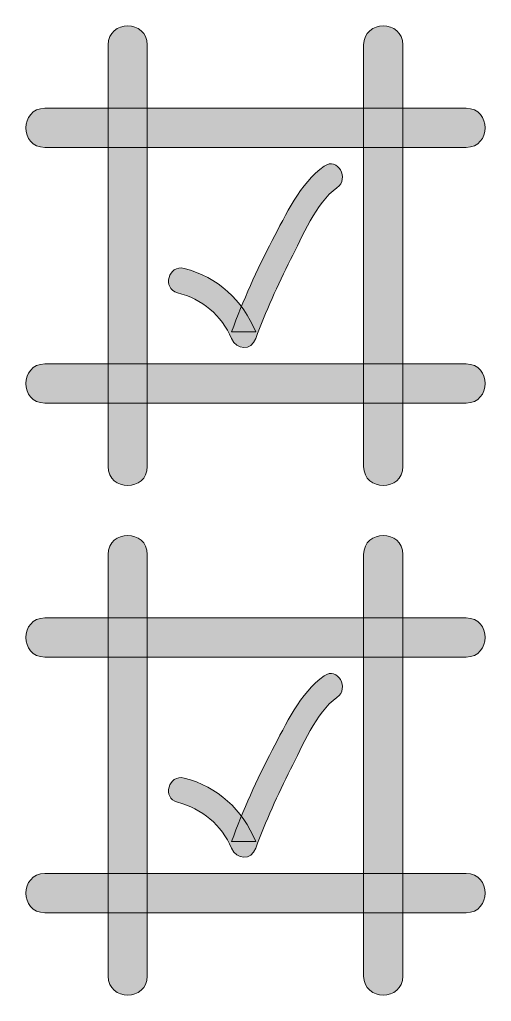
# Model space of a CAD drawing. Header units: inches. Extents: x 187 to 889, y -947 to -118.
# Drawn here: x 255.1 to 391.2, y -946.8 to -663.7 of the extents above; entities that cross this region are included whole.
import ezdxf

# ---------------------------------------------------------------- set-up
doc = ezdxf.new("R2010")
doc.units = ezdxf.units.IN
doc.header["$MEASUREMENT"] = 0
doc.layers.add('Layer 1', color=7, linetype='Continuous')

# ---------------------------------------------------------------- blocks, each defined once
blk = doc.blocks.new('block 20')
at = {"layer": 'Layer 1', "true_color": 0x040404}
h = blk.add_hatch(color=18, dxfattribs=at)
h.dxf.hatch_style = 2
edge = h.paths.add_edge_path()
edge.add_spline(control_points=[(262.36, -700.52), (302.88, -700.52), (343.41, -700.52), (383.94, -700.52), (391.2, -700.52), (391.22, -689.23), (383.94, -689.23), (343.41, -689.23), (302.88, -689.23), (262.36, -689.23), (255.09, -689.23), (255.08, -700.52), (262.36, -700.52), (262.36, -700.52), (262.36, -700.52), (262.36, -700.52)], knot_values=[0, 0, 0, 0, 1, 1, 1, 2, 2, 2, 3, 3, 3, 4, 4, 4, 5, 5, 5, 5], degree=3, periodic=1)
at = {"layer": 'Layer 1', "lineweight": 0}
blk.add_open_spline([(262.36, -700.52), (302.88, -700.52), (343.41, -700.52), (383.94, -700.52), (391.2, -700.52), (391.22, -689.23), (383.94, -689.23), (343.41, -689.23), (302.88, -689.23), (262.36, -689.23), (255.09, -689.23), (255.08, -700.52), (262.36, -700.52), (262.36, -700.52), (262.36, -700.52), (262.36, -700.52)], degree=3, knots=[0, 0, 0, 0, 1, 1, 1, 2, 2, 2, 3, 3, 3, 4, 4, 4, 5, 5, 5, 5], dxfattribs=at)
blk = doc.blocks.new('block 21')
at = {"layer": 'Layer 1', "true_color": 0x040404}
h = blk.add_hatch(color=18, dxfattribs=at)
h.dxf.hatch_style = 2
edge = h.paths.add_edge_path()
edge.add_spline(control_points=[(262.36, -774.24), (302.88, -774.24), (343.41, -774.24), (383.94, -774.24), (391.2, -774.24), (391.22, -762.95), (383.94, -762.95), (343.41, -762.95), (302.88, -762.95), (262.36, -762.95), (255.09, -762.95), (255.08, -774.24), (262.36, -774.24), (262.36, -774.24), (262.36, -774.24), (262.36, -774.24)], knot_values=[0, 0, 0, 0, 1, 1, 1, 2, 2, 2, 3, 3, 3, 4, 4, 4, 5, 5, 5, 5], degree=3, periodic=1)
at = {"layer": 'Layer 1', "lineweight": 0}
blk.add_open_spline([(262.36, -774.24), (302.88, -774.24), (343.41, -774.24), (383.94, -774.24), (391.2, -774.24), (391.22, -762.95), (383.94, -762.95), (343.41, -762.95), (302.88, -762.95), (262.36, -762.95), (255.09, -762.95), (255.08, -774.24), (262.36, -774.24), (262.36, -774.24), (262.36, -774.24), (262.36, -774.24)], degree=3, knots=[0, 0, 0, 0, 1, 1, 1, 2, 2, 2, 3, 3, 3, 4, 4, 4, 5, 5, 5, 5], dxfattribs=at)
blk = doc.blocks.new('block 22')
at = {"layer": 'Layer 1', "true_color": 0x040404}
h = blk.add_hatch(color=18, dxfattribs=at)
h.dxf.hatch_style = 2
edge = h.paths.add_edge_path()
edge.add_spline(control_points=[(354.36, -670.94), (354.36, -711.47), (354.36, -752), (354.36, -792.53), (354.36, -799.79), (365.65, -799.8), (365.65, -792.53), (365.65, -752), (365.65, -711.47), (365.65, -670.94), (365.65, -663.68), (354.36, -663.67), (354.36, -670.94), (354.36, -670.94), (354.36, -670.94), (354.36, -670.94)], knot_values=[0, 0, 0, 0, 1, 1, 1, 2, 2, 2, 3, 3, 3, 4, 4, 4, 5, 5, 5, 5], degree=3, periodic=1)
at = {"layer": 'Layer 1', "lineweight": 0}
blk.add_open_spline([(354.36, -670.94), (354.36, -711.47), (354.36, -752), (354.36, -792.53), (354.36, -799.79), (365.65, -799.8), (365.65, -792.53), (365.65, -752), (365.65, -711.47), (365.65, -670.94), (365.65, -663.68), (354.36, -663.67), (354.36, -670.94), (354.36, -670.94), (354.36, -670.94), (354.36, -670.94)], degree=3, knots=[0, 0, 0, 0, 1, 1, 1, 2, 2, 2, 3, 3, 3, 4, 4, 4, 5, 5, 5, 5], dxfattribs=at)
blk = doc.blocks.new('block 23')
at = {"layer": 'Layer 1', "true_color": 0x040404}
h = blk.add_hatch(color=18, dxfattribs=at)
h.dxf.hatch_style = 2
edge = h.paths.add_edge_path()
edge.add_spline(control_points=[(280.64, -670.94), (280.64, -711.47), (280.64, -752), (280.64, -792.53), (280.64, -799.79), (291.93, -799.8), (291.93, -792.53), (291.93, -752), (291.93, -711.47), (291.93, -670.94), (291.93, -663.68), (280.64, -663.67), (280.64, -670.94), (280.64, -670.94), (280.64, -670.94), (280.64, -670.94)], knot_values=[0, 0, 0, 0, 1, 1, 1, 2, 2, 2, 3, 3, 3, 4, 4, 4, 5, 5, 5, 5], degree=3, periodic=1)
at = {"layer": 'Layer 1', "lineweight": 0}
blk.add_open_spline([(280.64, -670.94), (280.64, -711.47), (280.64, -752), (280.64, -792.53), (280.64, -799.79), (291.93, -799.8), (291.93, -792.53), (291.93, -752), (291.93, -711.47), (291.93, -670.94), (291.93, -663.68), (280.64, -663.67), (280.64, -670.94), (280.64, -670.94), (280.64, -670.94), (280.64, -670.94)], degree=3, knots=[0, 0, 0, 0, 1, 1, 1, 2, 2, 2, 3, 3, 3, 4, 4, 4, 5, 5, 5, 5], dxfattribs=at)
blk = doc.blocks.new('block 19')
at = {"layer": 'Layer 1'}
for name in ['block 23', 'block 22', 'block 20', 'block 21']:
    blk.add_blockref(name, (0, 0), dxfattribs=at)
blk = doc.blocks.new('block 24')
at = {"layer": 'Layer 1', "true_color": 0x040404}
h = blk.add_hatch(color=18, dxfattribs=at)
h.dxf.hatch_style = 2
edge = h.paths.add_edge_path()
edge.add_spline(control_points=[(300.63, -742.41), (307.67, -744.25), (313.4, -748.85), (316.22, -755.65), (317.61, -758.98), (321.9, -759.18), (323.22, -755.65), (326.14, -747.85), (329.47, -740.23), (333.29, -732.83), (336.65, -726.31), (340.53, -716.5), (346.64, -712.18), (350.43, -709.5), (346.8, -703.2), (342.98, -705.91), (335.94, -710.89), (331.9, -719.91), (327.98, -727.33), (323.47, -735.86), (319.6, -744.69), (316.22, -753.72), (318.56, -753.72), (320.89, -753.72), (323.22, -753.72), (319.41, -744.54), (312.26, -737.94), (302.56, -735.4), (298.04, -734.22), (296.11, -741.22), (300.63, -742.41), (300.63, -742.41), (300.63, -742.41), (300.63, -742.41)], knot_values=[0, 0, 0, 0, 1, 1, 1, 2, 2, 2, 3, 3, 3, 4, 4, 4, 5, 5, 5, 6, 6, 6, 7, 7, 7, 8, 8, 8, 9, 9, 9, 10, 10, 10, 11, 11, 11, 11], degree=3, periodic=1)
at = {"layer": 'Layer 1', "lineweight": 0}
blk.add_open_spline([(300.63, -742.41), (307.67, -744.25), (313.4, -748.85), (316.22, -755.65), (317.61, -758.98), (321.9, -759.18), (323.22, -755.65), (326.14, -747.85), (329.47, -740.23), (333.29, -732.83), (336.65, -726.31), (340.53, -716.5), (346.64, -712.18), (350.43, -709.5), (346.8, -703.2), (342.98, -705.91), (335.94, -710.89), (331.9, -719.91), (327.98, -727.33), (323.47, -735.86), (319.6, -744.69), (316.22, -753.72), (318.56, -753.72), (320.89, -753.72), (323.22, -753.72), (319.41, -744.54), (312.26, -737.94), (302.56, -735.4), (298.04, -734.22), (296.11, -741.22), (300.63, -742.41), (300.63, -742.41), (300.63, -742.41), (300.63, -742.41)], degree=3, knots=[0, 0, 0, 0, 1, 1, 1, 2, 2, 2, 3, 3, 3, 4, 4, 4, 5, 5, 5, 6, 6, 6, 7, 7, 7, 8, 8, 8, 9, 9, 9, 10, 10, 10, 11, 11, 11, 11], dxfattribs=at)
blk = doc.blocks.new('block 18')
at = {"layer": 'Layer 1'}
for name in ['block 19', 'block 24']:
    blk.add_blockref(name, (0, 0), dxfattribs=at)
blk = doc.blocks.new('block 27')
at = {"layer": 'Layer 1', "true_color": 0x040404}
h = blk.add_hatch(color=18, dxfattribs=at)
h.dxf.hatch_style = 2
edge = h.paths.add_edge_path()
edge.add_spline(control_points=[(262.36, -847.47), (302.88, -847.47), (343.41, -847.47), (383.94, -847.47), (391.2, -847.47), (391.22, -836.18), (383.94, -836.18), (343.41, -836.18), (302.88, -836.18), (262.36, -836.18), (255.09, -836.18), (255.08, -847.47), (262.36, -847.47), (262.36, -847.47), (262.36, -847.47), (262.36, -847.47)], knot_values=[0, 0, 0, 0, 1, 1, 1, 2, 2, 2, 3, 3, 3, 4, 4, 4, 5, 5, 5, 5], degree=3, periodic=1)
at = {"layer": 'Layer 1', "lineweight": 0}
blk.add_open_spline([(262.36, -847.47), (302.88, -847.47), (343.41, -847.47), (383.94, -847.47), (391.2, -847.47), (391.22, -836.18), (383.94, -836.18), (343.41, -836.18), (302.88, -836.18), (262.36, -836.18), (255.09, -836.18), (255.08, -847.47), (262.36, -847.47), (262.36, -847.47), (262.36, -847.47), (262.36, -847.47)], degree=3, knots=[0, 0, 0, 0, 1, 1, 1, 2, 2, 2, 3, 3, 3, 4, 4, 4, 5, 5, 5, 5], dxfattribs=at)
blk = doc.blocks.new('block 28')
at = {"layer": 'Layer 1', "true_color": 0x040404}
h = blk.add_hatch(color=18, dxfattribs=at)
h.dxf.hatch_style = 2
edge = h.paths.add_edge_path()
edge.add_spline(control_points=[(262.36, -921.19), (302.88, -921.19), (343.41, -921.19), (383.94, -921.19), (391.2, -921.19), (391.22, -909.9), (383.94, -909.9), (343.41, -909.9), (302.88, -909.9), (262.36, -909.9), (255.09, -909.9), (255.08, -921.19), (262.36, -921.19), (262.36, -921.19), (262.36, -921.19), (262.36, -921.19)], knot_values=[0, 0, 0, 0, 1, 1, 1, 2, 2, 2, 3, 3, 3, 4, 4, 4, 5, 5, 5, 5], degree=3, periodic=1)
at = {"layer": 'Layer 1', "lineweight": 0}
blk.add_open_spline([(262.36, -921.19), (302.88, -921.19), (343.41, -921.19), (383.94, -921.19), (391.2, -921.19), (391.22, -909.9), (383.94, -909.9), (343.41, -909.9), (302.88, -909.9), (262.36, -909.9), (255.09, -909.9), (255.08, -921.19), (262.36, -921.19), (262.36, -921.19), (262.36, -921.19), (262.36, -921.19)], degree=3, knots=[0, 0, 0, 0, 1, 1, 1, 2, 2, 2, 3, 3, 3, 4, 4, 4, 5, 5, 5, 5], dxfattribs=at)
blk = doc.blocks.new('block 29')
at = {"layer": 'Layer 1', "true_color": 0x040404}
h = blk.add_hatch(color=18, dxfattribs=at)
h.dxf.hatch_style = 2
edge = h.paths.add_edge_path()
edge.add_spline(control_points=[(354.36, -817.9), (354.36, -858.42), (354.36, -898.95), (354.36, -939.48), (354.36, -946.74), (365.65, -946.76), (365.65, -939.48), (365.65, -898.95), (365.65, -858.42), (365.65, -817.9), (365.65, -810.63), (354.36, -810.62), (354.36, -817.9), (354.36, -817.9), (354.36, -817.9), (354.36, -817.9)], knot_values=[0, 0, 0, 0, 1, 1, 1, 2, 2, 2, 3, 3, 3, 4, 4, 4, 5, 5, 5, 5], degree=3, periodic=1)
at = {"layer": 'Layer 1', "lineweight": 0}
blk.add_open_spline([(354.36, -817.9), (354.36, -858.42), (354.36, -898.95), (354.36, -939.48), (354.36, -946.74), (365.65, -946.76), (365.65, -939.48), (365.65, -898.95), (365.65, -858.42), (365.65, -817.9), (365.65, -810.63), (354.36, -810.62), (354.36, -817.9), (354.36, -817.9), (354.36, -817.9), (354.36, -817.9)], degree=3, knots=[0, 0, 0, 0, 1, 1, 1, 2, 2, 2, 3, 3, 3, 4, 4, 4, 5, 5, 5, 5], dxfattribs=at)
blk = doc.blocks.new('block 30')
at = {"layer": 'Layer 1', "true_color": 0x040404}
h = blk.add_hatch(color=18, dxfattribs=at)
h.dxf.hatch_style = 2
edge = h.paths.add_edge_path()
edge.add_spline(control_points=[(280.64, -817.9), (280.64, -858.42), (280.64, -898.95), (280.64, -939.48), (280.64, -946.74), (291.93, -946.76), (291.93, -939.48), (291.93, -898.95), (291.93, -858.42), (291.93, -817.9), (291.93, -810.63), (280.64, -810.62), (280.64, -817.9), (280.64, -817.9), (280.64, -817.9), (280.64, -817.9)], knot_values=[0, 0, 0, 0, 1, 1, 1, 2, 2, 2, 3, 3, 3, 4, 4, 4, 5, 5, 5, 5], degree=3, periodic=1)
at = {"layer": 'Layer 1', "lineweight": 0}
blk.add_open_spline([(280.64, -817.9), (280.64, -858.42), (280.64, -898.95), (280.64, -939.48), (280.64, -946.74), (291.93, -946.76), (291.93, -939.48), (291.93, -898.95), (291.93, -858.42), (291.93, -817.9), (291.93, -810.63), (280.64, -810.62), (280.64, -817.9), (280.64, -817.9), (280.64, -817.9), (280.64, -817.9)], degree=3, knots=[0, 0, 0, 0, 1, 1, 1, 2, 2, 2, 3, 3, 3, 4, 4, 4, 5, 5, 5, 5], dxfattribs=at)
blk = doc.blocks.new('block 26')
at = {"layer": 'Layer 1'}
for name in ['block 30', 'block 29', 'block 27', 'block 28']:
    blk.add_blockref(name, (0, 0), dxfattribs=at)
blk = doc.blocks.new('block 31')
at = {"layer": 'Layer 1', "true_color": 0x040404}
h = blk.add_hatch(color=18, dxfattribs=at)
h.dxf.hatch_style = 2
edge = h.paths.add_edge_path()
edge.add_spline(control_points=[(300.63, -889.36), (307.67, -891.2), (313.4, -895.8), (316.22, -902.6), (317.61, -905.93), (321.9, -906.14), (323.22, -902.6), (326.14, -894.8), (329.47, -887.19), (333.29, -879.79), (336.65, -873.26), (340.53, -863.45), (346.64, -859.13), (350.43, -856.45), (346.8, -850.16), (342.98, -852.86), (335.94, -857.84), (331.9, -866.86), (327.98, -874.29), (323.47, -882.81), (319.6, -891.64), (316.22, -900.67), (318.56, -900.67), (320.89, -900.67), (323.22, -900.67), (319.41, -891.49), (312.26, -884.89), (302.56, -882.36), (298.04, -881.17), (296.11, -888.18), (300.63, -889.36), (300.63, -889.36), (300.63, -889.36), (300.63, -889.36)], knot_values=[0, 0, 0, 0, 1, 1, 1, 2, 2, 2, 3, 3, 3, 4, 4, 4, 5, 5, 5, 6, 6, 6, 7, 7, 7, 8, 8, 8, 9, 9, 9, 10, 10, 10, 11, 11, 11, 11], degree=3, periodic=1)
at = {"layer": 'Layer 1', "lineweight": 0}
blk.add_open_spline([(300.63, -889.36), (307.67, -891.2), (313.4, -895.8), (316.22, -902.6), (317.61, -905.93), (321.9, -906.14), (323.22, -902.6), (326.14, -894.8), (329.47, -887.19), (333.29, -879.79), (336.65, -873.26), (340.53, -863.45), (346.64, -859.13), (350.43, -856.45), (346.8, -850.16), (342.98, -852.86), (335.94, -857.84), (331.9, -866.86), (327.98, -874.29), (323.47, -882.81), (319.6, -891.64), (316.22, -900.67), (318.56, -900.67), (320.89, -900.67), (323.22, -900.67), (319.41, -891.49), (312.26, -884.89), (302.56, -882.36), (298.04, -881.17), (296.11, -888.18), (300.63, -889.36), (300.63, -889.36), (300.63, -889.36), (300.63, -889.36)], degree=3, knots=[0, 0, 0, 0, 1, 1, 1, 2, 2, 2, 3, 3, 3, 4, 4, 4, 5, 5, 5, 6, 6, 6, 7, 7, 7, 8, 8, 8, 9, 9, 9, 10, 10, 10, 11, 11, 11, 11], dxfattribs=at)
blk = doc.blocks.new('block 25')
at = {"layer": 'Layer 1'}
for name in ['block 26', 'block 31']:
    blk.add_blockref(name, (0, 0), dxfattribs=at)
blk = doc.blocks.new('block 2')
at = {"layer": 'Layer 1'}
for name in ['block 18', 'block 25']:
    blk.add_blockref(name, (0, 0), dxfattribs=at)

msp = doc.modelspace()

# ---------------------------------------------------------------- block references
at = {"layer": 'Layer 1'}
msp.add_blockref('block 2', (0, 0), dxfattribs=at)

doc.saveas('drawing.dxf')
